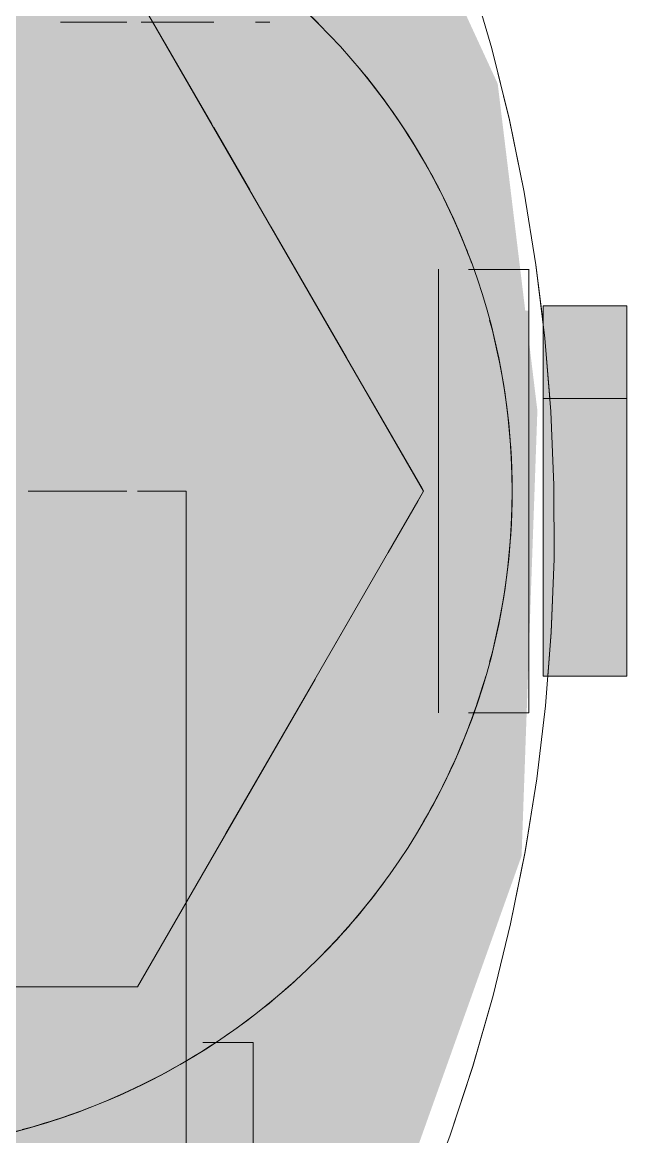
# Model space of a CAD drawing. Header units: millimetres. Extents: x -4000 to 187956, y -58990 to 162485.
# Drawn here: x 13925.11 to 13943.16, y 15880.96 to 15914.24 of the extents above; entities that cross this region are included whole.
import ezdxf

# ---------------------------------------------------------------- set-up
doc = ezdxf.new("R2010")
doc.units = ezdxf.units.MM
doc.layers.add('A-GENM', color=13, linetype='Continuous', lineweight=9)
doc.layers.add('P-PIPE', color=3, linetype='Continuous', lineweight=9)

# ---------------------------------------------------------------- blocks, each defined once
blk = doc.blocks.new('DHA_Cụm đồng hồ đo nước_DN15-50 _ Kèm rắc co đồng_rắc co ren ngoài_ nối thẳng ren ngoài_van 1 chiều đồng_ van cổng đồng_ - DN20-1977990-0_000')
at = {"layer": 'P-PIPE', "color": 83, "lineweight": 13}
for p, q in [((6.25, -107.5), (8.233, -107.5)), ((9.659, -107.5), (8.66, -107.5)), ((9.659, -107.5), (8.66, -107.5)), ((9.071, -107.5), (10.825, -107.5)), ((10, -107.5), (9.659, -107.5)), ((10, -107.5), (9.659, -107.5)), ((12.074, -107.5), (12.5, -107.5)), ((12.074, -107.5), (12.5, -107.5))]:
    blk.add_line(p, q, dxfattribs=at)
blk = doc.blocks.new('DHA_Van 1 chiều_Đồng_DN15-50 - DN20-1977565-0_000')
at = {"layer": 'A-GENM', "lineweight": 13, "transparency": 33554534}
blk.add_hatch(color=83, dxfattribs=at).paths.add_polyline_path([(-18.74, 0), (-17.559, -6.338), (-16.095, -9.87), (-12.958, -13.958), (-8.87, -17.095), (-4.109, -19.067), (1, -19.74), (6.109, -19.067), (10.87, -17.095), (17.363, -10.824), (18.95, -7.807), (20.481, -1.966), (20.74, 0), (18.95, 7.807), (18.095, 9.87), (14.958, 13.958), (10.87, 17.095), (6.109, 19.067), (0.705, 19.701), (-4.109, 19.067), (-8.87, 17.095), (-12.958, 13.958), (-17.559, 6.338), (-18.067, 5.109)])
at = {"layer": 'P-PIPE', "lineweight": 13, "transparency": 33554534}
for points in [[(-13.805, 6.893), (-13.805, -8.548), (1, -17.095), (15.805, -8.548), (15.805, 8.548), (0.705, 16.925), (-13.805, 8.548)], [(-18.5, -10), (1, -10), (0.705, 10), (-18.5, 10), (-18.5, -1.966)], [(-22.5, -12.761), (-22.5, -15.522), (-9.892, -20.021), (3.403, -20.493), (13.164, -19.308), (22.5, -15.002), (22.5, 0), (1, 0), (0.705, -10), (-22.5, -10.824)], [(-4.384, -20.24), (1, -20.24), (0.705, -17.54), (-4.384, -17.54)], [(1, -20.24), (6.384, -20.24), (6.384, -17.54), (1, -17.54)], [(-4.529, -23.161), (3.765, -23.161), (3.765, -20.661), (-4.529, -20.661)], [(3.765, -23.161), (6.529, -23.161), (6.529, -20.661), (3.765, -20.661)]]:
    blk.add_hatch(color=83, dxfattribs=at).paths.add_polyline_path(points)
at = {"layer": 'A-GENM', "color": 83, "lineweight": 13}
for start, end in [(180, 360), (185.7712, 210), (210.477, 222.1222), (315, 322.2511), (225.7489, 233.8447), (290.1576, 309.9994), (240, 253.7393), (255, 270), (270, 285)]:
    blk.add_arc((1, 0), 19.74, start, end, dxfattribs=at)
at = {"layer": 'P-PIPE', "color": 83, "lineweight": 13}
for p, q in [((-13.805, 8.548), (-13.805, -8.548)), ((-13.805, -8.548), (-13.805, 8.548)), ((1, -5.289), (1, -8.177)), ((1, -8.233), (1, -5.295)), ((-13.805, -8.548), (1, -17.095)), ((1, -17.095), (-13.805, -8.548)), ((1, -17.095), (15.805, -8.548)), ((15.805, -8.548), (1, -17.095)), ((1, -8.548), (1, -10)), ((1, -10), (1, -8.599)), ((-15.965, -10), (-18.5, -10)), ((-17.715, -10), (-18.5, -10)), ((-17.715, -10), (-18.5, -10)), ((-16.983, -10), (-17.715, -10)), ((-16.983, -10), (-17.715, -10)), ((-16.354, -10), (-16.983, -10)), ((-16.354, -10), (-16.983, -10)), ((-15.872, -10), (-16.354, -10)), ((-15.872, -10), (-16.354, -10)), ((-11.289, -10), (-15.965, -10)), ((-15.466, -10), (-15.872, -10)), ((-15.466, -10), (-15.872, -10)), ((1, -10), (-11.289, -10)), ((-15.466, -12), (-15.466, -10.5)), ((-21.534, -12), (-15.466, -12)), ((-21.534, -12), (-15.466, -12)), ((-4.882, -17.54), (-5.623, -17.54)), ((-4.514, -17.54), (-5.065, -17.54)), ((-4.981, -17.54), (-4.729, -17.54)), ((-4.865, -17.54), (-4.6, -17.54)), ((-4.729, -17.54), (-4.384, -17.54)), ((-4.6, -17.54), (-4.2, -17.54)), ((-3.822, -17.54), (-4.514, -17.54)), ((1, -17.54), (-4.384, -17.54)), ((-4.384, -17.54), (1, -17.54)), ((-4.2, -17.54), (-3.686, -17.54)), ((-3.032, -17.54), (-3.822, -17.54)), ((-3.686, -17.54), (-3.091, -17.54)), ((-3.091, -17.54), (-2.45, -17.54)), ((-2.196, -17.54), (-3.032, -17.54)), ((-2.45, -17.54), (-1.8, -17.54)), ((-1.367, -17.54), (-2.196, -17.54)), ((-1.8, -17.54), (-1.181, -17.54)), ((-0.599, -17.54), (-1.367, -17.54)), ((-1.181, -17.54), (-0.629, -17.54)), ((-0.629, -17.54), (-0.177, -17.54)), ((0.058, -17.54), (-0.599, -17.54)), ((-0.177, -17.54), (0.148, -17.54)), ((0.564, -17.54), (0.058, -17.54)), ((0.148, -17.54), (0.326, -17.54)), ((0.409, -17.54), (0.326, -17.54)), ((0.553, -17.54), (0.409, -17.54)), ((0.753, -17.54), (0.553, -17.54)), ((0.885, -17.54), (0.564, -17.54)), ((1, -17.54), (0.753, -17.54)), ((1, -17.54), (0.885, -17.54)), ((1.115, -17.54), (1, -17.54)), ((6.384, -17.54), (1, -17.54)), ((1.247, -17.54), (1, -17.54)), ((1, -17.54), (6.384, -17.54)), ((1.436, -17.54), (1.115, -17.54)), ((1.447, -17.54), (1.247, -17.54)), ((1.942, -17.54), (1.436, -17.54)), ((1.591, -17.54), (1.447, -17.54)), ((1.674, -17.54), (1.591, -17.54)), ((1.674, -17.54), (1.852, -17.54)), ((1.852, -17.54), (2.177, -17.54)), ((2.599, -17.54), (1.942, -17.54)), ((2.177, -17.54), (2.629, -17.54)), ((3.367, -17.54), (2.599, -17.54)), ((2.629, -17.54), (3.181, -17.54)), ((3.181, -17.54), (3.8, -17.54)), ((4.196, -17.54), (3.367, -17.54)), ((3.8, -17.54), (4.45, -17.54)), ((5.032, -17.54), (4.196, -17.54)), ((4.45, -17.54), (5.091, -17.54)), ((5.822, -17.54), (5.032, -17.54)), ((5.091, -17.54), (5.686, -17.54)), ((5.686, -17.54), (6.2, -17.54)), ((6.514, -17.54), (5.822, -17.54)), ((6.2, -17.54), (6.6, -17.54)), ((6.384, -17.54), (6.729, -17.54)), ((7.065, -17.54), (6.514, -17.54)), ((6.6, -17.54), (6.865, -17.54)), ((6.729, -17.54), (6.932, -17.54)), ((6.865, -17.54), (6.978, -17.54)), ((7.324, -17.54), (6.882, -17.54)), ((6.932, -17.54), (6.981, -17.54)), ((6.978, -17.54), (6.981, -17.54)), ((7.439, -17.54), (7.065, -17.54)), ((7.573, -17.54), (7.324, -17.54)), ((7.612, -17.54), (7.439, -17.54)), ((7.623, -17.54), (7.573, -17.54)), ((7.623, -17.54), (7.612, -17.54)), ((-5.623, -18.44), (-5.623, -20.24)), ((7.623, -20.24), (7.623, -18.44)), ((-5.623, -20.24), (1, -20.24)), ((0.326, -20.24), (-4.981, -20.24)), ((-4.384, -20.24), (1, -20.24)), ((1, -20.24), (-4.384, -20.24)), ((0.326, -20.24), (1, -20.24)), ((1, -20.24), (6.384, -20.24)), ((1, -20.24), (7.623, -20.24)), ((6.384, -20.24), (1, -20.24)), ((1, -20.24), (1.674, -20.24)), ((6.981, -20.24), (1.674, -20.24)), ((3.765, -20.661), (-4.529, -20.661)), ((-4.529, -20.661), (3.765, -20.661)), ((-4.529, -23.161), (-4.529, -20.661)), ((-4.529, -23.161), (-4.529, -20.661)), ((3.765, -20.661), (6.529, -20.661)), ((6.529, -20.661), (3.765, -20.661)), ((3.765, -20.661), (3.765, -23.161)), ((3.765, -23.161), (3.765, -20.661)), ((3.765, -23.161), (3.765, -20.661)), ((3.765, -23.161), (3.765, -20.661)), ((6.529, -23.161), (6.529, -20.661)), ((3.765, -23.161), (-4.529, -23.161)), ((-4.529, -23.161), (3.765, -23.161)), ((3.765, -23.161), (6.529, -23.161)), ((6.529, -23.161), (3.765, -23.161))]:
    blk.add_line(p, q, dxfattribs=at)
at = {"layer": 'P-PIPE', "color": 83, "lineweight": 13, "flags": 128}
blk.add_lwpolyline([(22.5, -16.187), (20.475, -17.047), (18.417, -17.825), (16.33, -18.52), (14.217, -19.131), (12.081, -19.657), (9.925, -20.097), (7.754, -20.451), (5.571, -20.717), (3.378, -20.896), (1.18, -20.987), (-1.02, -20.991), (-3.218, -20.906), (-5.411, -20.733), (-7.595, -20.473), (-9.768, -20.126), (-11.924, -19.692), (-14.062, -19.172), (-16.177, -18.567), (-18.266, -17.878), (-20.326, -17.106), (-22.354, -16.253), (-22.5, -16.187)], dxfattribs=at)
at = {"layer": 'P-PIPE', "color": 83, "lineweight": 13}
for points in [[(-15.993, -10), (-16.538, -10), (-17.078, -10), (-17.615, -10)], [(-11.332, -10), (-12.588, -10), (-13.83, -10), (-15.051, -10)], [(-7.131, -10), (-8.54, -10), (-9.945, -10), (-11.332, -10)], [(1, -10), (-1.746, -10), (-4.448, -10), (-7.131, -10)]]:
    blk.add_open_spline(points, degree=3, dxfattribs=at)
blk = doc.blocks.new('DHA_Van 1 chiều_Đồng_DN15-50 - DN20-V4-0_000')
at = {"layer": 'A-GENM', "lineweight": 13, "transparency": 33554534}
blk.add_hatch(color=83, dxfattribs=at).paths.add_polyline_path([(-18.74, 0), (-17.559, -6.338), (-16.095, -9.87), (-12.958, -13.958), (-8.87, -17.095), (-4.109, -19.067), (1, -19.74), (6.109, -19.067), (10.87, -17.095), (17.363, -10.824), (18.95, -7.807), (20.481, -1.966), (20.74, 0), (18.95, 7.807), (18.095, 9.87), (14.958, 13.958), (10.87, 17.095), (6.109, 19.067), (0.705, 19.701), (-4.109, 19.067), (-8.87, 17.095), (-12.958, 13.958), (-17.559, 6.338), (-18.067, 5.109)])
at = {"layer": 'P-PIPE', "lineweight": 13, "transparency": 33554534}
for points in [[(-13.805, 6.893), (-13.805, -8.548), (1, -17.095), (15.805, -8.548), (15.805, 8.548), (0.705, 16.925), (-13.805, 8.548)], [(-18.5, -10), (1, -10), (0.705, 10), (-18.5, 10), (-18.5, -1.966)], [(-22.5, -12.761), (-22.5, -15.522), (-9.892, -20.021), (3.403, -20.493), (13.164, -19.308), (22.5, -15.002), (22.5, 0), (1, 0), (0.705, -10), (-22.5, -10.824)], [(-4.384, -20.24), (1, -20.24), (0.705, -17.54), (-4.384, -17.54)], [(1, -20.24), (6.384, -20.24), (6.384, -17.54), (1, -17.54)], [(-4.529, -23.161), (3.765, -23.161), (3.765, -20.661), (-4.529, -20.661)], [(3.765, -23.161), (6.529, -23.161), (6.529, -20.661), (3.765, -20.661)]]:
    blk.add_hatch(color=83, dxfattribs=at).paths.add_polyline_path(points)
at = {"layer": 'A-GENM', "color": 83, "lineweight": 13}
for start, end in [(195, 209.9998), (195, 209.9998), (210.4768, 222.1219), (210.477, 222.1219), (315.0002, 320.4363), (315.0002, 320.4363), (225.749, 233.8445), (225.749, 233.8445), (290.9865, 309.9998), (300, 309.9994), (240, 253.739), (240, 249.9433), (295.8496, 300), (290.9865, 295.8494), (249.9436, 253.739), (255, 285), (255, 285)]:
    blk.add_arc((1, 0), 19.74, start, end, dxfattribs=at)
at = {"layer": 'P-PIPE', "color": 83, "lineweight": 13}
for p, q in [((-13.805, -2.044), (-13.805, -8.548)), ((-13.805, -8.548), (-13.805, -2.044)), ((1, -5.289), (1, -8.177)), ((1, -8.233), (1, -5.295)), ((-13.805, -8.548), (-4.613, -13.855)), ((-4.613, -13.855), (-13.805, -8.548)), ((1, -8.548), (1, -10)), ((1, -10), (1, -8.599)), ((11.953, -10.772), (14.967, -9.032)), ((14.967, -9.032), (11.953, -10.772)), ((-16.983, -10), (-19.285, -10)), ((-15.965, -10), (-18.5, -10)), ((-16.354, -10), (-18.5, -10)), ((-16.354, -10), (-16.983, -10)), ((-15.872, -10), (-16.354, -10)), ((-15.872, -10), (-16.354, -10)), ((-15.466, -10), (-15.872, -10)), ((-15.466, -10), (-15.872, -10)), ((-12.966, -10), (-15.051, -10)), ((-11.289, -10), (-12.966, -10)), ((0.705, -10), (-11.289, -10)), ((1, -10), (0.705, -10)), ((-15.466, -12), (-15.466, -10.5)), ((9.995, -11.902), (11.862, -10.824)), ((11.862, -10.824), (9.995, -11.902)), ((-18.5, -12), (-17.715, -12)), ((-18.5, -12), (-17.715, -12)), ((-17.715, -12), (-16.983, -12)), ((-17.715, -12), (-16.983, -12)), ((-16.983, -12), (-16.354, -12)), ((-16.983, -12), (-16.354, -12)), ((-16.354, -12), (-15.872, -12)), ((-16.354, -12), (-15.872, -12)), ((-15.872, -12), (-15.569, -12)), ((-15.872, -12), (-15.569, -12)), ((-15.569, -12), (-15.466, -12)), ((-15.569, -12), (-15.466, -12)), ((4.988, -14.793), (8.881, -12.546)), ((8.881, -12.546), (4.988, -14.793)), ((-3.733, -14.363), (-1.524, -15.638)), ((-1.524, -15.638), (-3.733, -14.363)), ((1.077, -17.051), (3.916, -15.412)), ((3.916, -15.412), (1.077, -17.051)), ((-0.833, -16.037), (0.705, -16.925)), ((0.705, -16.925), (-0.833, -16.037)), ((0.705, -16.925), (1, -17.095)), ((1, -17.095), (0.705, -16.925)), ((-4.882, -17.54), (-5.623, -17.54)), ((-4.514, -17.54), (-5.065, -17.54)), ((-4.981, -17.54), (-4.729, -17.54)), ((-4.865, -17.54), (-4.6, -17.54)), ((-4.729, -17.54), (-4.384, -17.54)), ((-4.6, -17.54), (-4.2, -17.54)), ((-3.822, -17.54), (-4.514, -17.54)), ((0.646, -17.54), (-4.384, -17.54)), ((-4.384, -17.54), (0.646, -17.54)), ((-4.2, -17.54), (-3.686, -17.54)), ((-3.032, -17.54), (-3.822, -17.54)), ((-3.686, -17.54), (-3.091, -17.54)), ((-3.091, -17.54), (-2.45, -17.54)), ((-1.367, -17.54), (-3.032, -17.54)), ((-2.45, -17.54), (-1.181, -17.54)), ((-0.599, -17.54), (-1.367, -17.54)), ((-1.181, -17.54), (-0.629, -17.54)), ((-0.629, -17.54), (0.326, -17.54)), ((1, -17.54), (-0.599, -17.54)), ((1, -17.54), (0.326, -17.54)), ((1, -17.54), (0.705, -17.54)), ((0.705, -17.54), (1, -17.54)), ((1.942, -17.54), (1, -17.54)), ((6.384, -17.54), (1, -17.54)), ((1.674, -17.54), (1, -17.54)), ((1, -17.54), (6.384, -17.54)), ((1.674, -17.54), (1.852, -17.54)), ((1.852, -17.54), (2.177, -17.54)), ((2.599, -17.54), (1.942, -17.54)), ((2.177, -17.54), (2.629, -17.54)), ((3.367, -17.54), (2.599, -17.54)), ((2.629, -17.54), (3.181, -17.54)), ((3.181, -17.54), (3.8, -17.54)), ((4.196, -17.54), (3.367, -17.54)), ((3.8, -17.54), (4.45, -17.54)), ((5.032, -17.54), (4.196, -17.54)), ((4.45, -17.54), (5.091, -17.54)), ((5.822, -17.54), (5.032, -17.54)), ((5.091, -17.54), (5.686, -17.54)), ((5.686, -17.54), (6.2, -17.54)), ((6.514, -17.54), (5.822, -17.54)), ((6.2, -17.54), (6.6, -17.54)), ((6.384, -17.54), (6.729, -17.54)), ((7.623, -17.54), (6.514, -17.54)), ((6.6, -17.54), (6.865, -17.54)), ((6.729, -17.54), (6.932, -17.54)), ((6.865, -17.54), (6.978, -17.54)), ((6.932, -17.54), (6.981, -17.54)), ((6.978, -17.54), (6.981, -17.54)), ((-5.623, -20.24), (-5.573, -20.24)), ((-5.623, -20.24), (-5.612, -20.24)), ((-5.612, -20.24), (-5.439, -20.24)), ((-5.573, -20.24), (-5.324, -20.24)), ((-5.439, -20.24), (-5.065, -20.24)), ((-5.324, -20.24), (-4.882, -20.24)), ((-5.065, -20.24), (-4.514, -20.24)), ((-4.978, -20.24), (-4.981, -20.24)), ((-4.932, -20.24), (-4.981, -20.24)), ((-4.865, -20.24), (-4.978, -20.24)), ((-4.729, -20.24), (-4.932, -20.24)), ((-4.6, -20.24), (-4.865, -20.24)), ((-4.384, -20.24), (-4.729, -20.24)), ((0.326, -20.24), (-4.6, -20.24)), ((-4.514, -20.24), (0.564, -20.24)), ((-3.724, -20.24), (0.705, -20.24)), ((0.705, -20.24), (-3.724, -20.24)), ((0.326, -20.24), (0.409, -20.24)), ((0.409, -20.24), (0.553, -20.24)), ((0.553, -20.24), (0.753, -20.24)), ((0.564, -20.24), (1, -20.24)), ((0.705, -20.24), (1, -20.24)), ((1, -20.24), (0.705, -20.24)), ((0.753, -20.24), (1, -20.24)), ((1, -20.24), (1.115, -20.24)), ((1, -20.24), (1.247, -20.24)), ((1.115, -20.24), (2.599, -20.24)), ((1.247, -20.24), (1.447, -20.24)), ((1.359, -20.24), (5.488, -20.24)), ((5.488, -20.24), (1.359, -20.24)), ((1.447, -20.24), (1.591, -20.24)), ((1.591, -20.24), (1.674, -20.24)), ((1.852, -20.24), (1.674, -20.24)), ((2.177, -20.24), (1.852, -20.24)), ((3.181, -20.24), (2.177, -20.24)), ((2.599, -20.24), (3.367, -20.24)), ((4.45, -20.24), (3.181, -20.24)), ((3.367, -20.24), (4.196, -20.24)), ((4.196, -20.24), (5.032, -20.24)), ((6.6, -20.24), (4.45, -20.24)), ((5.032, -20.24), (6.514, -20.24)), ((6.729, -20.24), (6.384, -20.24)), ((6.514, -20.24), (7.623, -20.24)), ((6.981, -20.24), (6.6, -20.24)), ((3.765, -20.661), (-4.529, -20.661)), ((-4.529, -20.661), (3.765, -20.661)), ((-4.529, -23.161), (-4.529, -20.661)), ((-4.529, -23.161), (-4.529, -20.661)), ((-3.218, -20.906), (-4.529, -20.803)), ((-1.02, -20.991), (-3.218, -20.906)), ((3.378, -20.896), (1.18, -20.987)), ((3.765, -20.661), (6.529, -20.661)), ((6.529, -20.661), (3.765, -20.661)), ((3.765, -20.661), (3.765, -23.161)), ((3.765, -23.161), (3.765, -20.661)), ((3.765, -23.161), (3.765, -20.661)), ((3.765, -23.161), (3.765, -20.661)), ((5.571, -20.717), (3.765, -20.865)), ((6.529, -23.161), (6.529, -20.661)), ((1.18, -20.987), (-1.02, -20.991)), ((3.765, -23.161), (-4.529, -23.161)), ((-4.529, -23.161), (3.765, -23.161)), ((3.765, -23.161), (6.529, -23.161)), ((6.529, -23.161), (3.765, -23.161))]:
    blk.add_line(p, q, dxfattribs=at)
at = {"layer": 'P-PIPE', "color": 83, "lineweight": 13, "flags": 128}
for points in [[(-5.411, -20.733), (-7.595, -20.473), (-9.768, -20.126), (-11.924, -19.692), (-14.062, -19.172), (-16.177, -18.567), (-18.266, -17.878), (-20.326, -17.106), (-22.354, -16.253), (-22.5, -16.187)], [(22.5, -16.187), (20.475, -17.047), (18.417, -17.825), (16.33, -18.52), (14.217, -19.131), (12.081, -19.657), (9.925, -20.097), (7.754, -20.451), (6.033, -20.661)]]:
    blk.add_lwpolyline(points, dxfattribs=at)
at = {"layer": 'P-PIPE', "color": 83, "lineweight": 13}
for points in [[(-15.993, -10), (-16.538, -10), (-17.078, -10), (-17.615, -10)], [(-13.003, -10), (-13.691, -10), (-14.374, -10), (-15.051, -10)], [(-11.332, -10), (-11.892, -10), (-12.449, -10), (-13.003, -10)], [(-7.131, -10), (-8.54, -10), (-9.944, -10), (-11.332, -10)], [(0.701, -10), (-1.942, -10), (-4.545, -10), (-7.131, -10)], [(1, -10), (0.9, -10), (0.801, -10), (0.701, -10)]]:
    blk.add_open_spline(points, degree=3, dxfattribs=at)
blk = doc.blocks.new('DHA_Van 1 chiều_Đồng_DN15-50 - DN20-V10-0_000')
at = {"layer": 'A-GENM', "lineweight": 13, "transparency": 33554534}
blk.add_hatch(color=83, dxfattribs=at).paths.add_polyline_path([(13920, 15880.498), (13926.336, 15881.679), (13929.87, 15883.143), (13933.958, 15886.28), (13937.095, 15890.368), (13939.068, 15895.129), (13939.74, 15900.238), (13939.068, 15905.347), (13937.095, 15910.108), (13930.825, 15916.601), (13927.809, 15918.187), (13921.966, 15919.719), (13920, 15919.978), (13912.192, 15918.187), (13910.13, 15917.333), (13906.042, 15914.196), (13902.905, 15910.108), (13900.933, 15905.347), (13900.299, 15899.942), (13900.933, 15895.129), (13902.905, 15890.368), (13906.042, 15886.28), (13913.664, 15881.679), (13914.891, 15881.171)])
at = {"layer": 'P-PIPE', "lineweight": 13, "transparency": 33554534}
for points in [[(13930, 15876.738), (13935.522, 15876.738), (13940.021, 15889.346), (13940.493, 15902.642), (13939.308, 15912.402), (13935.002, 15921.738), (13920, 15921.738), (13920, 15900.238), (13930, 15899.942), (13930, 15877.113)], [(13913.107, 15885.433), (13928.548, 15885.433), (13937.095, 15900.238), (13928.548, 15915.043), (13911.452, 15915.043), (13903.076, 15899.942), (13911.452, 15885.433)], [(13940.24, 15900.238), (13940.24, 15905.622), (13937.54, 15905.622), (13937.54, 15900.238)], [(13943.161, 15903.003), (13943.161, 15905.767), (13940.661, 15905.767), (13940.661, 15903.003)], [(13943.161, 15894.709), (13943.161, 15903.003), (13940.661, 15903.003), (13940.661, 15894.709)], [(13930, 15880.738), (13930, 15900.238), (13910, 15899.942), (13910, 15880.738), (13921.966, 15880.738)], [(13940.24, 15894.854), (13940.24, 15900.238), (13937.54, 15899.942), (13937.54, 15894.854)]]:
    blk.add_hatch(color=83, dxfattribs=at).paths.add_polyline_path(points)
at = {"layer": 'A-GENM', "color": 83, "lineweight": 13}
for start, end in [(45.0002, 50.4361), (45.0002, 50.4361), (30, 40.0005), (30, 39.9995), (25.8468, 29.9983), (25.8495, 29.9979), (20.9914, 25.8465), (20.9925, 25.8459), (0.0001, 14.9984), (0.0001, 14.9981), (345, 360), (345, 0), (339.943, 343.7388), (339.9436, 343.7388), (330, 339.9428), (330, 339.9426), (315.7462, 323.8441), (315.7487, 323.844), (300.477, 312.1229), (300.477, 312.1223), (285, 299.9998), (285, 299.9998)]:
    blk.add_arc((13920, 15900.238), 19.74, start, end, dxfattribs=at)
at = {"layer": 'P-PIPE', "color": 83, "lineweight": 13}
for p, q in [((13930.772, 15911.19), (13929.032, 15914.205)), ((13929.032, 15914.205), (13930.772, 15911.19)), ((13931.903, 15909.232), (13930.825, 15911.1)), ((13930.825, 15911.1), (13931.903, 15909.233)), ((13934.793, 15904.226), (13932.546, 15908.119)), ((13932.546, 15908.119), (13934.793, 15904.226)), ((13937.54, 15906.861), (13937.54, 15905.752)), ((13940.24, 15905.752), (13940.24, 15906.861)), ((13937.54, 15905.622), (13937.54, 15906.219)), ((13940.24, 15906.219), (13940.24, 15905.838)), ((13940.24, 15905.968), (13940.24, 15905.622)), ((13937.54, 15905.438), (13937.54, 15905.838)), ((13937.54, 15905.752), (13937.54, 15905.06)), ((13937.54, 15905.621), (13937.54, 15900.238)), ((13937.54, 15900.238), (13937.54, 15905.621)), ((13940.24, 15905.838), (13940.24, 15905.438)), ((13940.24, 15905.06), (13940.24, 15905.752)), ((13940.661, 15903.003), (13940.661, 15905.767)), ((13940.661, 15905.767), (13940.661, 15903.003)), ((13943.161, 15905.767), (13940.661, 15905.767)), ((13943.161, 15903.003), (13943.161, 15905.767)), ((13943.161, 15905.767), (13943.161, 15903.003)), ((13937.54, 15904.924), (13937.54, 15905.438)), ((13940.24, 15905.438), (13940.24, 15904.924)), ((13937.54, 15905.06), (13937.54, 15904.27)), ((13937.54, 15904.329), (13937.54, 15904.924)), ((13940.24, 15904.27), (13940.24, 15905.06)), ((13940.24, 15904.924), (13940.24, 15904.329)), ((13940.24, 15903.316), (13940.24, 15904.725)), ((13940.24, 15904.725), (13940.24, 15903.316)), ((13940.717, 15904.809), (13940.865, 15903.002)), ((13937.54, 15903.688), (13937.54, 15904.329)), ((13937.54, 15904.27), (13937.54, 15903.434)), ((13940.24, 15904.329), (13940.24, 15903.688)), ((13940.24, 15903.434), (13940.24, 15904.27)), ((13937.54, 15903.038), (13937.54, 15903.688)), ((13940.24, 15903.688), (13940.24, 15903.038)), ((13937.54, 15903.434), (13937.54, 15902.605)), ((13940.24, 15902.605), (13940.24, 15903.434)), ((13940.24, 15900.596), (13940.24, 15903.316)), ((13940.24, 15903.316), (13940.24, 15900.596)), ((13937.051, 15900.316), (13935.412, 15903.154)), ((13935.412, 15903.154), (13937.051, 15900.316)), ((13937.54, 15902.419), (13937.54, 15903.038)), ((13940.24, 15903.038), (13940.24, 15902.419)), ((13940.661, 15903.003), (13943.161, 15903.003)), ((13943.161, 15903.003), (13940.661, 15903.003)), ((13943.161, 15903.003), (13940.661, 15903.003)), ((13943.161, 15903.003), (13940.661, 15903.003)), ((13940.661, 15903.002), (13940.661, 15894.709)), ((13940.661, 15894.709), (13940.661, 15903.002)), ((13943.161, 15903.002), (13943.161, 15894.709)), ((13943.161, 15894.709), (13943.161, 15903.002)), ((13937.54, 15902.605), (13937.54, 15901.838)), ((13940.24, 15901.838), (13940.24, 15902.605)), ((13937.54, 15901.867), (13937.54, 15902.419)), ((13940.24, 15902.419), (13940.24, 15901.867)), ((13937.54, 15901.415), (13937.54, 15901.867)), ((13940.24, 15901.867), (13940.24, 15901.415)), ((13937.54, 15901.838), (13937.54, 15901.18)), ((13940.24, 15901.18), (13940.24, 15901.838)), ((13937.54, 15901.09), (13937.54, 15901.415)), ((13940.24, 15901.415), (13940.24, 15900.912)), ((13937.54, 15901.18), (13937.54, 15900.238)), ((13937.54, 15900.912), (13937.54, 15901.09)), ((13937.54, 15900.912), (13937.54, 15900.829)), ((13940.24, 15900.674), (13940.24, 15901.18)), ((13940.24, 15900.829), (13940.24, 15900.912)), ((13937.54, 15900.829), (13937.54, 15900.485)), ((13940.24, 15900.685), (13940.24, 15900.829)), ((13940.24, 15900.485), (13940.24, 15900.685)), ((13940.24, 15900.238), (13940.24, 15900.674)), ((13925.29, 15900.238), (13928.177, 15900.238)), ((13928.548, 15900.238), (13930, 15900.238)), ((13930, 15900.238), (13930, 15899.942)), ((13936.925, 15899.942), (13937.095, 15900.238)), ((13937.095, 15900.238), (13936.925, 15899.942)), ((13937.54, 15900.485), (13937.54, 15900.238)), ((13937.54, 15900.238), (13937.54, 15899.942)), ((13937.54, 15900.238), (13937.54, 15900.123)), ((13937.54, 15900.238), (13937.54, 15899.991)), ((13937.54, 15899.942), (13937.54, 15900.238)), ((13940.24, 15900.238), (13940.24, 15900.485)), ((13940.24, 15899.802), (13940.24, 15900.238)), ((13940.24, 15899.942), (13940.24, 15900.238)), ((13940.24, 15900.238), (13940.24, 15899.942)), ((13940.24, 15899.647), (13940.24, 15900.238)), ((13930, 15899.942), (13930, 15887.949)), ((13936.037, 15898.405), (13936.925, 15899.942)), ((13936.925, 15899.942), (13936.037, 15898.405)), ((13937.54, 15900.123), (13937.54, 15899.802)), ((13937.54, 15899.991), (13937.54, 15899.791)), ((13937.54, 15899.883), (13937.54, 15897.394)), ((13937.54, 15897.394), (13937.54, 15899.883)), ((13940.24, 15895.513), (13940.24, 15899.942)), ((13940.24, 15899.942), (13940.24, 15895.513)), ((13937.54, 15899.802), (13937.54, 15899.296)), ((13937.54, 15899.791), (13937.54, 15899.647)), ((13937.54, 15899.647), (13937.54, 15899.564)), ((13937.54, 15899.386), (13937.54, 15899.564)), ((13940.24, 15899.296), (13940.24, 15899.802)), ((13940.24, 15899.564), (13940.24, 15899.647)), ((13940.24, 15899.564), (13940.24, 15899.386)), ((13937.54, 15899.061), (13937.54, 15899.386)), ((13937.54, 15899.296), (13937.54, 15898.639)), ((13940.24, 15899.386), (13940.24, 15899.061)), ((13940.24, 15898.639), (13940.24, 15899.296)), ((13937.54, 15898.609), (13937.54, 15899.061)), ((13940.24, 15899.061), (13940.24, 15898.609)), ((13937.54, 15898.639), (13937.54, 15897.871)), ((13937.54, 15898.057), (13937.54, 15898.609)), ((13940.24, 15897.871), (13940.24, 15898.639)), ((13940.24, 15898.609), (13940.24, 15898.057)), ((13937.54, 15897.438), (13937.54, 15898.057)), ((13937.54, 15897.871), (13937.54, 15896.206)), ((13940.24, 15898.057), (13940.24, 15897.438)), ((13940.24, 15897.042), (13940.24, 15897.871)), ((13934.363, 15895.505), (13935.638, 15897.713)), ((13935.638, 15897.713), (13934.363, 15895.505)), ((13937.54, 15896.788), (13937.54, 15897.438)), ((13937.54, 15897.394), (13937.54, 15894.854)), ((13937.54, 15894.854), (13937.54, 15897.394)), ((13940.24, 15897.438), (13940.24, 15896.788)), ((13940.24, 15896.206), (13940.24, 15897.042)), ((13937.54, 15896.147), (13937.54, 15896.788)), ((13940.24, 15896.788), (13940.24, 15896.147)), ((13937.54, 15896.206), (13937.54, 15895.416)), ((13940.24, 15895.416), (13940.24, 15896.206)), ((13937.54, 15895.552), (13937.54, 15896.147)), ((13940.24, 15896.147), (13940.24, 15895.552)), ((13937.54, 15895.038), (13937.54, 15895.552)), ((13940.24, 15895.552), (13940.24, 15895.038)), ((13937.54, 15895.416), (13937.54, 15894.724)), ((13940.24, 15894.724), (13940.24, 15895.416)), ((13937.54, 15894.638), (13937.54, 15895.038)), ((13940.24, 15895.038), (13940.24, 15894.638)), ((13931.19, 15890.009), (13933.855, 15894.625)), ((13933.855, 15894.625), (13931.19, 15890.009)), ((13937.54, 15894.509), (13937.54, 15894.854)), ((13937.54, 15894.724), (13937.54, 15894.173)), ((13937.54, 15894.373), (13937.54, 15894.638)), ((13940.24, 15894.854), (13940.24, 15894.257)), ((13940.24, 15893.615), (13940.24, 15894.724)), ((13943.161, 15894.709), (13940.661, 15894.709)), ((13943.161, 15894.709), (13940.661, 15894.709)), ((13937.54, 15894.307), (13937.54, 15894.509)), ((13937.54, 15894.26), (13937.54, 15894.373)), ((13937.54, 15894.356), (13937.54, 15893.914)), ((13937.54, 15894.257), (13937.54, 15894.307)), ((13937.54, 15894.257), (13937.54, 15894.26)), ((13937.54, 15894.173), (13937.54, 15893.799)), ((13937.54, 15893.914), (13937.54, 15893.665)), ((13937.54, 15893.799), (13937.54, 15893.626)), ((13937.54, 15893.665), (13937.54, 15893.615)), ((13937.54, 15893.626), (13937.54, 15893.615)), ((13930, 15887.949), (13931.19, 15890.009)), ((13931.19, 15890.009), (13930, 15887.949)), ((13928.548, 15885.433), (13930, 15887.948)), ((13930, 15887.948), (13928.548, 15885.433)), ((13930, 15887.948), (13930, 15886.272)), ((13930, 15886.271), (13930, 15884.187)), ((13922.044, 15885.433), (13928.548, 15885.433)), ((13928.548, 15885.433), (13922.045, 15885.433)), ((13930, 15883.772), (13930, 15883.669)), ((13930, 15883.772), (13930, 15883.669)), ((13930, 15883.669), (13930, 15883.366)), ((13930, 15883.669), (13930, 15883.366)), ((13932, 15883.772), (13930.5, 15883.772)), ((13932, 15882.884), (13932, 15883.772)), ((13932, 15882.884), (13932, 15883.772)), ((13930, 15883.366), (13930, 15882.884)), ((13930, 15883.366), (13930, 15882.884)), ((13930, 15883.272), (13930, 15880.738)), ((13930, 15882.884), (13930, 15879.953)), ((13930, 15882.884), (13930, 15879.953)), ((13932, 15882.255), (13932, 15882.884)), ((13932, 15882.255), (13932, 15882.884)), ((13932, 15881.685), (13932, 15882.255)), ((13932, 15881.685), (13932, 15882.255)), ((13932, 15877.704), (13932, 15881.685)), ((13932, 15877.704), (13932, 15881.685))]:
    blk.add_line(p, q, dxfattribs=at)
at = {"layer": 'P-PIPE', "color": 83, "lineweight": 13, "flags": 128}
for points in [[(13936.188, 15921.737), (13937.047, 15919.713), (13937.825, 15917.656), (13938.52, 15915.568), (13939.131, 15913.455), (13939.657, 15911.319), (13940.097, 15909.164), (13940.451, 15906.992), (13940.661, 15905.271)], [(13940.896, 15902.616), (13940.987, 15900.418), (13940.991, 15898.218), (13940.906, 15896.02), (13940.803, 15894.708)], [(13940.733, 15893.827), (13940.473, 15891.643), (13940.126, 15889.47), (13939.692, 15887.314), (13939.172, 15885.176), (13938.567, 15883.061), (13937.878, 15880.972), (13937.106, 15878.912), (13936.253, 15876.885), (13936.187, 15876.738)]]:
    blk.add_lwpolyline(points, dxfattribs=at)
at = {"layer": 'P-PIPE', "color": 83, "lineweight": 13}
for start_param, end_param in [(1.825806, 1.97385), (1.992877, 2.067345)]:
    blk.add_ellipse((13920, 15900.238), major_axis=(-20.991, 0), ratio=0.000003, start_param=start_param, end_param=end_param, dxfattribs=at)
for points in [[(13930, 15900.238), (13930, 15900.138), (13930, 15900.038), (13930, 15899.939)], [(13930, 15899.939), (13930, 15897.296), (13930, 15894.693), (13930, 15892.107)], [(13930, 15892.107), (13930, 15890.698), (13930, 15889.293), (13930, 15887.906)], [(13930, 15887.905), (13930, 15887.345), (13930, 15886.788), (13930, 15886.235)], [(13930, 15886.234), (13930, 15885.546), (13930, 15884.864), (13930, 15884.187)], [(13930, 15883.244), (13930, 15882.7), (13930, 15882.159), (13930, 15881.623)]]:
    blk.add_open_spline(points, degree=3, dxfattribs=at)
blk = doc.blocks.new('DHA_Van 1 chiều_Đồng_DN15-50 - DN20-V16-0_000')
at = {"layer": 'A-GENM', "lineweight": 13, "transparency": 33554534}
blk.add_hatch(color=83, dxfattribs=at).paths.add_polyline_path([(13920, 15880.499), (13926.335, 15881.679), (13929.87, 15883.143), (13933.958, 15886.28), (13937.095, 15890.369), (13939.068, 15895.13), (13939.74, 15900.239), (13939.068, 15905.348), (13937.095, 15910.109), (13930.825, 15916.602), (13927.81, 15918.187), (13921.966, 15919.72), (13920, 15919.979), (13912.19, 15918.187), (13910.13, 15917.334), (13906.042, 15914.197), (13902.905, 15910.109), (13900.933, 15905.348), (13900.299, 15899.942), (13900.933, 15895.13), (13902.905, 15890.369), (13906.042, 15886.28), (13913.665, 15881.679), (13914.891, 15881.171)])
at = {"layer": 'P-PIPE', "lineweight": 13, "transparency": 33554534}
for points in [[(13930, 15876.739), (13935.522, 15876.739), (13940.021, 15889.347), (13940.493, 15902.642), (13939.308, 15912.403), (13935.002, 15921.739), (13920, 15921.739), (13920, 15900.239), (13930, 15899.942), (13930, 15877.113)], [(13913.107, 15885.434), (13928.548, 15885.434), (13937.095, 15900.239), (13928.548, 15915.044), (13911.452, 15915.044), (13903.076, 15899.942), (13911.452, 15885.434)], [(13940.24, 15900.239), (13940.24, 15905.622), (13937.54, 15905.622), (13937.54, 15900.239)], [(13943.161, 15903.003), (13943.161, 15905.768), (13940.661, 15905.768), (13940.661, 15903.003)], [(13943.161, 15894.709), (13943.161, 15903.003), (13940.661, 15903.003), (13940.661, 15894.709)], [(13930, 15880.739), (13930, 15900.239), (13910, 15899.942), (13910, 15880.739), (13921.966, 15880.739)], [(13940.24, 15894.855), (13940.24, 15900.239), (13937.54, 15899.942), (13937.54, 15894.855)]]:
    blk.add_hatch(color=83, dxfattribs=at).paths.add_polyline_path(points)
at = {"layer": 'A-GENM', "color": 83, "lineweight": 13}
for start, end in [(45.0002, 50.4361), (45.0002, 50.4361), (30, 40.0005), (30, 39.9995), (25.8468, 29.9963), (25.8495, 29.9959), (20.9971, 25.8432), (20.9983, 25.8426), (0.0001, 14.9966), (0.0001, 14.9962), (345, 360), (345, 0), (339.943, 343.7387), (339.9436, 343.7387), (330, 339.9419), (330, 339.9421), (315.746, 323.8436), (315.7487, 323.8435), (300.477, 312.1232), (300.477, 312.1223), (285, 299.9998), (285, 299.9998)]:
    blk.add_arc((13920, 15900.239), 19.74, start, end, dxfattribs=at)
at = {"layer": 'P-PIPE', "color": 83, "lineweight": 13}
for p, q in [((13930.772, 15911.191), (13929.032, 15914.205)), ((13929.032, 15914.205), (13930.772, 15911.191)), ((13931.903, 15909.233), (13930.825, 15911.1)), ((13930.825, 15911.1), (13931.903, 15909.233)), ((13934.793, 15904.227), (13932.546, 15908.119)), ((13932.546, 15908.119), (13934.793, 15904.227)), ((13937.54, 15906.862), (13937.54, 15906.812)), ((13937.54, 15906.862), (13937.54, 15906.851)), ((13937.54, 15906.851), (13937.54, 15906.678)), ((13940.24, 15905.753), (13940.24, 15906.862)), ((13937.54, 15906.812), (13937.54, 15906.563)), ((13937.54, 15906.678), (13937.54, 15906.304)), ((13937.54, 15906.563), (13937.54, 15906.12)), ((13937.54, 15906.304), (13937.54, 15905.753)), ((13937.54, 15906.216), (13937.54, 15906.22)), ((13937.54, 15906.17), (13937.54, 15906.22)), ((13937.54, 15906.104), (13937.54, 15906.216)), ((13940.24, 15906.22), (13940.24, 15905.839)), ((13937.54, 15905.968), (13937.54, 15906.17)), ((13937.54, 15905.839), (13937.54, 15906.104)), ((13937.54, 15905.622), (13937.54, 15905.968)), ((13940.24, 15905.968), (13940.24, 15905.622)), ((13937.54, 15905.438), (13937.54, 15905.839)), ((13937.54, 15905.753), (13937.54, 15904.271)), ((13937.54, 15905.621), (13937.54, 15900.239)), ((13937.54, 15900.239), (13937.54, 15905.621)), ((13940.24, 15905.839), (13940.24, 15903.689)), ((13940.24, 15905.06), (13940.24, 15905.753)), ((13943.161, 15905.768), (13940.661, 15905.768)), ((13940.661, 15903.003), (13940.661, 15905.767)), ((13940.661, 15905.767), (13940.661, 15903.003)), ((13943.161, 15903.003), (13943.161, 15905.767)), ((13943.161, 15905.767), (13943.161, 15903.003)), ((13937.54, 15903.689), (13937.54, 15905.438)), ((13940.24, 15904.271), (13940.24, 15905.06)), ((13940.24, 15903.317), (13940.24, 15904.725)), ((13940.24, 15904.725), (13940.24, 15903.317)), ((13940.717, 15904.809), (13940.865, 15903.003)), ((13937.54, 15904.271), (13937.54, 15901.18)), ((13940.24, 15903.435), (13940.24, 15904.271)), ((13937.54, 15902.42), (13937.54, 15903.689)), ((13940.24, 15903.689), (13940.24, 15903.039)), ((13940.24, 15902.606), (13940.24, 15903.435)), ((13940.24, 15900.596), (13940.24, 15903.316)), ((13940.24, 15903.316), (13940.24, 15900.596)), ((13937.051, 15900.316), (13935.412, 15903.154)), ((13935.412, 15903.154), (13937.051, 15900.316)), ((13940.24, 15903.039), (13940.24, 15902.42)), ((13940.661, 15903.003), (13943.161, 15903.003)), ((13943.161, 15903.003), (13940.661, 15903.003)), ((13943.161, 15903.003), (13940.661, 15903.003)), ((13943.161, 15903.003), (13940.661, 15903.003)), ((13940.661, 15903.002), (13940.661, 15894.709)), ((13940.661, 15894.709), (13940.661, 15903.002)), ((13943.161, 15903.002), (13943.161, 15894.709)), ((13943.161, 15894.709), (13943.161, 15903.002)), ((13940.24, 15901.838), (13940.24, 15902.606)), ((13940.896, 15902.617), (13940.987, 15900.419)), ((13937.54, 15901.091), (13937.54, 15902.42)), ((13940.24, 15902.42), (13940.24, 15901.416)), ((13940.24, 15901.18), (13940.24, 15901.838)), ((13940.24, 15901.416), (13940.24, 15901.091)), ((13937.54, 15901.18), (13937.54, 15900.675)), ((13937.54, 15900.912), (13937.54, 15901.091)), ((13937.54, 15900.912), (13937.54, 15900.686)), ((13940.24, 15900.675), (13940.24, 15901.18)), ((13940.24, 15901.091), (13940.24, 15900.912)), ((13940.24, 15900.83), (13940.24, 15900.912)), ((13937.54, 15900.686), (13937.54, 15900.486)), ((13937.54, 15900.675), (13937.54, 15900.354)), ((13940.24, 15900.486), (13940.24, 15900.83)), ((13940.24, 15900.354), (13940.24, 15900.675)), ((13925.29, 15900.239), (13928.177, 15900.239)), ((13928.548, 15900.239), (13930, 15900.239)), ((13930, 15900.239), (13930, 15899.942)), ((13936.924, 15899.942), (13937.095, 15900.239)), ((13937.095, 15900.239), (13936.924, 15899.942)), ((13937.54, 15900.486), (13937.54, 15900.239)), ((13937.54, 15900.354), (13937.54, 15900.239)), ((13937.54, 15900.239), (13937.54, 15899.942)), ((13937.54, 15900.239), (13937.54, 15900.123)), ((13937.54, 15900.239), (13937.54, 15899.991)), ((13937.54, 15899.942), (13937.54, 15900.239)), ((13940.24, 15900.239), (13940.24, 15900.486)), ((13940.24, 15900.239), (13940.24, 15900.354)), ((13940.24, 15900.123), (13940.24, 15900.239)), ((13940.24, 15899.942), (13940.24, 15900.239)), ((13940.24, 15900.239), (13940.24, 15899.942)), ((13940.24, 15899.991), (13940.24, 15900.239)), ((13930, 15899.942), (13930, 15892.107)), ((13936.037, 15898.406), (13936.924, 15899.942)), ((13936.924, 15899.942), (13936.037, 15898.406)), ((13937.54, 15900.123), (13937.54, 15899.803)), ((13937.54, 15899.991), (13937.54, 15899.792)), ((13937.54, 15899.883), (13937.54, 15897.395)), ((13937.54, 15897.395), (13937.54, 15899.883)), ((13940.24, 15899.803), (13940.24, 15900.123)), ((13940.24, 15899.647), (13940.24, 15899.991)), ((13940.24, 15895.513), (13940.24, 15899.942)), ((13940.24, 15899.942), (13940.24, 15895.513)), ((13937.54, 15899.803), (13937.54, 15899.297)), ((13937.54, 15899.792), (13937.54, 15899.647)), ((13937.54, 15899.647), (13937.54, 15899.565)), ((13937.54, 15899.386), (13937.54, 15899.565)), ((13940.24, 15894.724), (13940.24, 15899.803)), ((13940.24, 15899.565), (13940.24, 15899.647)), ((13940.24, 15899.565), (13940.24, 15899.062)), ((13937.54, 15899.062), (13937.54, 15899.386)), ((13937.54, 15899.297), (13937.54, 15898.639)), ((13937.54, 15898.61), (13937.54, 15899.062)), ((13940.24, 15899.062), (13940.24, 15897.438)), ((13937.54, 15898.639), (13937.54, 15897.871)), ((13937.54, 15898.058), (13937.54, 15898.61)), ((13937.54, 15897.438), (13937.54, 15898.058)), ((13937.54, 15897.871), (13937.54, 15897.043)), ((13934.363, 15895.506), (13935.637, 15897.713)), ((13935.637, 15897.713), (13934.363, 15895.506)), ((13937.54, 15896.789), (13937.54, 15897.438)), ((13937.54, 15897.394), (13937.54, 15894.855)), ((13937.54, 15894.855), (13937.54, 15897.394)), ((13940.24, 15897.438), (13940.24, 15895.552)), ((13937.54, 15897.043), (13937.54, 15896.207)), ((13937.54, 15894.638), (13937.54, 15896.789)), ((13937.54, 15896.207), (13937.54, 15894.724)), ((13940.24, 15895.552), (13940.24, 15895.039)), ((13940.24, 15895.039), (13940.24, 15894.638)), ((13931.19, 15890.01), (13933.855, 15894.626)), ((13933.855, 15894.626), (13931.19, 15890.01)), ((13937.54, 15894.509), (13937.54, 15894.855)), ((13937.54, 15894.724), (13937.54, 15894.173)), ((13937.54, 15894.374), (13937.54, 15894.638)), ((13940.24, 15894.855), (13940.24, 15894.258)), ((13940.24, 15893.616), (13940.24, 15894.724)), ((13940.24, 15894.638), (13940.24, 15894.374)), ((13943.161, 15894.709), (13940.661, 15894.709)), ((13943.161, 15894.709), (13940.661, 15894.709)), ((13937.54, 15894.258), (13937.54, 15894.509)), ((13937.54, 15894.357), (13937.54, 15893.616)), ((13940.24, 15894.374), (13940.24, 15894.261)), ((13930, 15892.106), (13930, 15887.949)), ((13931.19, 15890.01), (13930, 15887.949)), ((13930, 15887.949), (13931.19, 15890.009)), ((13928.548, 15885.434), (13930, 15887.949)), ((13930, 15887.949), (13928.548, 15885.434)), ((13930, 15887.948), (13930, 15886.272)), ((13930, 15886.271), (13930, 15884.187)), ((13922.045, 15885.434), (13928.548, 15885.434)), ((13928.548, 15885.434), (13922.045, 15885.434)), ((13930, 15883.773), (13930, 15883.366)), ((13930, 15883.773), (13930, 15883.366)), ((13932, 15883.773), (13930.501, 15883.773)), ((13932, 15883.67), (13932, 15883.773)), ((13932, 15883.67), (13932, 15883.773)), ((13932, 15882.884), (13932, 15883.67)), ((13932, 15883.366), (13932, 15883.67)), ((13930, 15883.366), (13930, 15882.884)), ((13930, 15883.366), (13930, 15882.884)), ((13930, 15883.272), (13930, 15880.739)), ((13932, 15882.884), (13932, 15883.366)), ((13930, 15882.884), (13930, 15882.256)), ((13930, 15882.884), (13930, 15882.256)), ((13932, 15882.256), (13932, 15882.884)), ((13932, 15882.256), (13932, 15882.884)), ((13930, 15882.256), (13930, 15881.524)), ((13930, 15882.256), (13930, 15881.524)), ((13932, 15881.685), (13932, 15882.256)), ((13932, 15881.685), (13932, 15882.256)), ((13932, 15878.593), (13932, 15881.685)), ((13932, 15881.524), (13932, 15881.685)), ((13930, 15881.524), (13930, 15880.739)), ((13930, 15881.524), (13930, 15880.739)), ((13932, 15880.739), (13932, 15881.524))]:
    blk.add_line(p, q, dxfattribs=at)
at = {"layer": 'P-PIPE', "color": 83, "lineweight": 13, "flags": 128}
for points in [[(13936.188, 15921.737), (13937.047, 15919.714), (13937.825, 15917.656), (13938.52, 15915.569), (13939.131, 15913.456), (13939.657, 15911.32), (13940.097, 15909.164), (13940.451, 15906.993), (13940.661, 15905.272)], [(13940.987, 15900.419), (13940.991, 15898.219), (13940.906, 15896.021), (13940.803, 15894.709)], [(13940.733, 15893.828), (13940.473, 15891.643), (13940.126, 15889.471), (13939.692, 15887.314), (13939.172, 15885.177), (13938.567, 15883.062), (13937.878, 15880.973), (13937.106, 15878.913), (13936.253, 15876.885), (13936.187, 15876.739)]]:
    blk.add_lwpolyline(points, dxfattribs=at)
at = {"layer": 'P-PIPE', "color": 83, "lineweight": 13}
for start_param, end_param in [(1.825814, 1.97385), (1.992877, 2.067345)]:
    blk.add_ellipse((13920, 15900.239), major_axis=(-20.991, 0), ratio=0.000003, start_param=start_param, end_param=end_param, dxfattribs=at)
for points in [[(13930, 15900.239), (13930, 15900.139), (13930, 15900.039), (13930, 15899.939)], [(13930, 15899.939), (13930, 15897.296), (13930, 15894.693), (13930, 15892.107)], [(13930, 15892.107), (13930, 15890.698), (13930, 15889.294), (13930, 15887.906)], [(13930, 15887.905), (13930, 15887.346), (13930, 15886.789), (13930, 15886.236)], [(13930, 15886.234), (13930, 15885.547), (13930, 15884.864), (13930, 15884.188)], [(13930, 15883.244), (13930, 15882.7), (13930, 15882.159), (13930, 15881.623)]]:
    blk.add_open_spline(points, degree=3, dxfattribs=at)

msp = doc.modelspace()

# ---------------------------------------------------------------- block references
at = {"layer": 'P-PIPE', "color": 83, "lineweight": 13}
for name, p in [('DHA_Cụm đồng hồ đo nước_DN15-50 _ Kèm rắc co đồng_rắc co ren ngoài_ nối thẳng ren ngoài_van 1 chiều đồng_ van cổng đồng_ - DN20-1977990-0_000', (13920, 16021.737)), ('DHA_Van 1 chiều_Đồng_DN15-50 - DN20-V16-0_000', (0, 0)), ('DHA_Van 1 chiều_Đồng_DN15-50 - DN20-V10-0_000', (0, 0))]:
    msp.add_blockref(name, p, dxfattribs=at)
at = {"layer": 'P-PIPE', "color": 83, "lineweight": 13, "rotation": 89.9999999999999}
for name in ['DHA_Van 1 chiều_Đồng_DN15-50 - DN20-1977565-0_000', 'DHA_Van 1 chiều_Đồng_DN15-50 - DN20-V4-0_000']:
    msp.add_blockref(name, (13920, 15899.237), dxfattribs=at)

doc.saveas('drawing.dxf')
